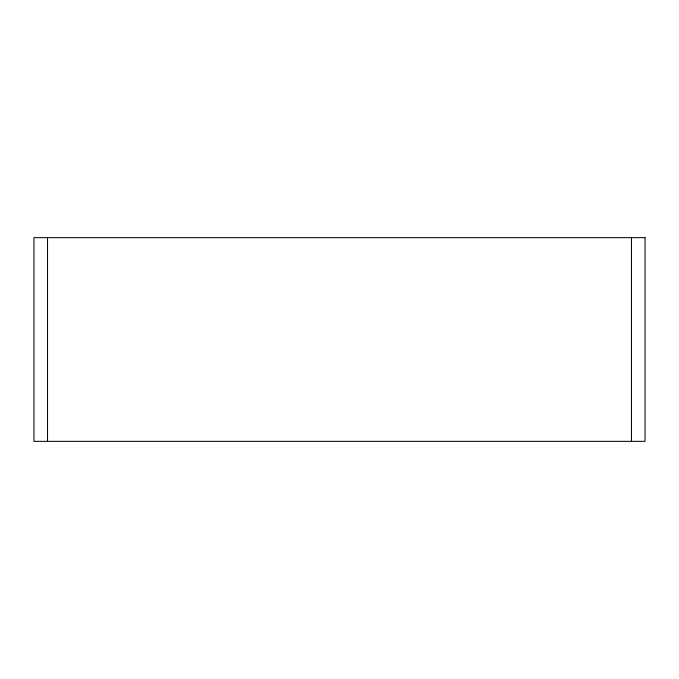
<?xml version="1.0" encoding="UTF-8"?>
<svg xmlns="http://www.w3.org/2000/svg" width="679" height="679" viewBox="0 0 679 679"><rect width="100%" height="100%" fill="white"/><g stroke="black" fill="none" stroke-linecap="round" stroke-linejoin="round"><path stroke-width="1.02" d="M631.47 237.65L631.47 441.35M47.53 237.65L47.53 441.35M645.05 237.65L33.95 237.65L33.95 441.35L645.05 441.35L645.05 237.65"/></g></svg>
